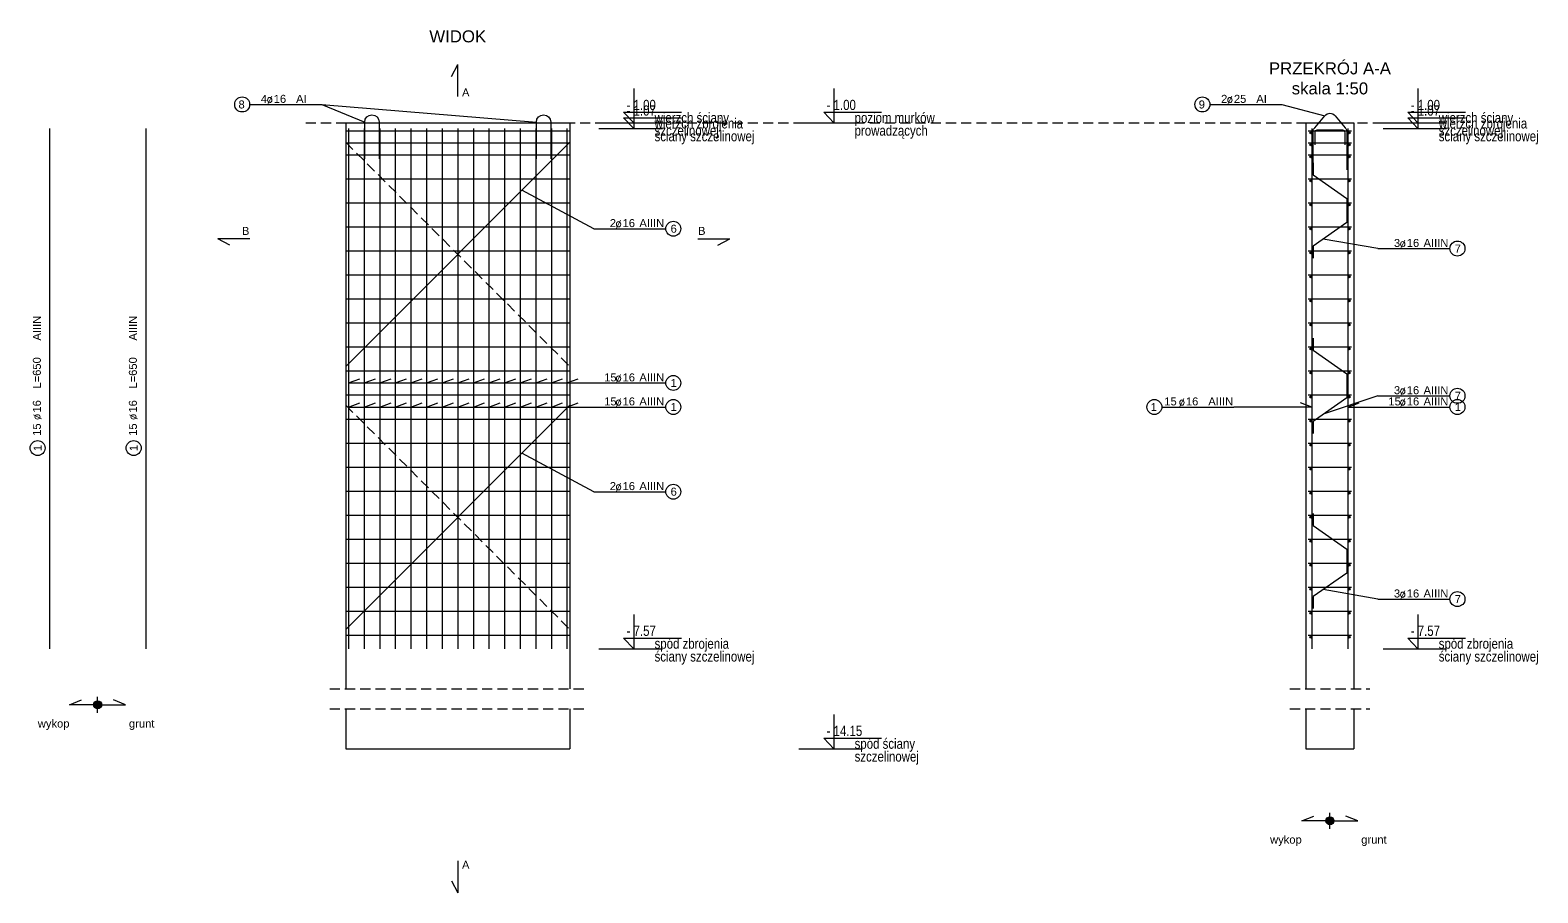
# Model space of a CAD drawing. Extents: x -5033 to 9347, y -16423 to -2430.
# Drawn here: x -1394 to 490, y -10573 to -9495 of the extents above; entities that cross this region are included whole.
import ezdxf
from ezdxf.enums import TextEntityAlignment as Align

# ---------------------------------------------------------------- set-up
doc = ezdxf.new("R2010")
doc.units = 0
doc.header["$MEASUREMENT"] = 0
doc.linetypes.add('DASHED', pattern=[19.05, 12.7, -6.35])
for name, color, linetype in [('__SOL-KOTY_WYSOKOSCIOWE', 4, 'CONTINUOUS'), ('__SOL-OPISY', 4, 'CONTINUOUS'), ('__SOL-PRZERYWANA', 253, 'DASHED'), ('__SOL-WIDOK', 4, 'CONTINUOUS'), ('__SOL-ZBROJENIE', 3, 'CONTINUOUS')]:
    doc.layers.add(name, color=color, linetype=linetype)
doc.styles.add('ARIAL', font='arial.ttf', dxfattribs={"height": 2.5})
doc.styles.add('SIMPLEX', font='SIMPLEX.SHX', dxfattribs={"width": 0.8})
doc.styles.get("Standard").update_dxf_attribs({"font": 'arial.ttf'})

# ---------------------------------------------------------------- blocks, each defined once
blk = doc.blocks.new('OPIS_PRET_BEZ_LINII')
at = {"layer": '__SOL-OPISY'}
blk.add_circle((25.7, 0), 9.36, dxfattribs=at)
at = {"layer": '__SOL-OPISY', "style": 'SIMPLEX', "width": 0.9}
blk.add_text(' %%c ', height=10, dxfattribs=at).set_placement((64.7, -4.8), align=Align.CENTER)
at = {"layer": '__SOL-OPISY', "style": 'ARIAL', "width": 0.8}
blk.add_attdef('NUMER', text='', height=10, dxfattribs=at).set_placement((25.7, 0), align=Align.MIDDLE)
blk.add_attdef('ILOSC', text='', height=10, dxfattribs=at).set_placement((56.9, -5.1), align=Align.RIGHT)
for tag, p in [('SREDNICA', (71, -5.1)), ('DLUGOSC', (95.1, -5.2)), ('STAL', (144.7, -5.2))]:
    blk.add_attdef(tag, p, '', height=10, dxfattribs=at)
blk = doc.blocks.new('OPIS_PRAWY')
at = {"layer": '__SOL-OPISY'}
blk.add_line((0, 0), (90, 0), dxfattribs=at)
blk.add_circle((99.4, 0), 9.36, dxfattribs=at)
at = {"layer": '__SOL-OPISY', "style": 'SIMPLEX', "width": 0.9}
blk.add_text(' %%c ', height=10, dxfattribs=at).set_placement((20.9, 0.5))
at = {"layer": '__SOL-OPISY', "style": 'ARIAL', "width": 0.8}
blk.add_attdef('ILOSC', text='', height=10, dxfattribs=at).set_placement((27.1, 0.1), align=Align.RIGHT)
for tag, p in [('SREDNICA', (35.4, 0.1)), ('STAL', (58.4, 0.5))]:
    blk.add_attdef(tag, p, '', height=10, dxfattribs=at)
for tag, p in [('NUMER', (99.4, 0)), ('DLUGOSC', (52.8, -6.1))]:
    blk.add_attdef(tag, text='', height=10, dxfattribs=at).set_placement(p, align=Align.MIDDLE)
blk = doc.blocks.new('OPIS_LEWY')
at = {"layer": '__SOL-OPISY'}
blk.add_line((-90, 0), (0, 0), dxfattribs=at)
blk.add_circle((-99.4, 0), 9.36, dxfattribs=at)
at = {"layer": '__SOL-OPISY', "style": 'SIMPLEX', "width": 0.9}
blk.add_text(' %%c ', height=10, dxfattribs=at).set_placement((-75, 0.5))
at = {"layer": '__SOL-OPISY', "style": 'ARIAL', "width": 0.8}
for tag, p in [('NUMER', (-99.4, 0)), ('DLUGOSC', (-58.9, -6.6))]:
    blk.add_attdef(tag, text='', height=10, dxfattribs=at).set_placement(p, align=Align.MIDDLE)
blk.add_attdef('ILOSC', text='', height=10, dxfattribs=at).set_placement((-74, 0.1), align=Align.RIGHT)
for tag, p in [('SREDNICA', (-65.8, 0.1)), ('STAL', (-42.7, 0.3))]:
    blk.add_attdef(tag, p, '', height=10, dxfattribs=at)
blk = doc.blocks.new('KOTA')
at = {"layer": '__SOL-KOTY_WYSOKOSCIOWE'}
for p, q in [((0, 33.4), (0, 0)), ((-34, 0), (28, 0)), ((0, 0), (-9.9, 10.4)), ((-9.9, 10.4), (46.5, 10.4))]:
    blk.add_line(p, q, dxfattribs=at)
at = {"layer": '__SOL-KOTY_WYSOKOSCIOWE', "style": 'ARIAL', "width": 0.8}
blk.add_attdef('RZEDNA', (500.5, 15.9), '', height=10.4, dxfattribs=at)

msp = doc.modelspace()

# ---------------------------------------------------------------- hatches: boundary and pattern name
at = {"layer": '__SOL-OPISY'}
for points in [[(-1305, -10338, 1), (-1315, -10338, 1)], [(235, -10483, 1), (225, -10483, 1)]]:
    msp.add_hatch(color=256, dxfattribs=at).paths.add_polyline_path(points)
at = {"layer": '__SOL-ZBROJENIE'}
for points in [[(207.2, -9623.5, 1), (204.8, -9623.5, 1)], [(255.2, -9623.5, 1), (252.8, -9623.5, 1)], [(207.2, -9638.5, 1), (204.8, -9638.5, 1)], [(255.2, -9638.5, 1), (252.8, -9638.5, 1)], [(207.2, -9653.5, 1), (204.8, -9653.5, 1)], [(255.2, -9653.5, 1), (252.8, -9653.5, 1)], [(207.2, -9683.5, 1), (204.8, -9683.5, 1)], [(255.2, -9683.5, 1), (252.8, -9683.5, 1)], [(207.2, -9713.5, 1), (204.8, -9713.5, 1)], [(255.2, -9713.5, 1), (252.8, -9713.5, 1)], [(207.2, -9743.5, 1), (204.8, -9743.5, 1)], [(255.2, -9743.5, 1), (252.8, -9743.5, 1)], [(207.2, -9773.5, 1), (204.8, -9773.5, 1)], [(255.2, -9773.5, 1), (252.8, -9773.5, 1)], [(207.2, -9803.5, 1), (204.8, -9803.5, 1)], [(255.2, -9803.5, 1), (252.8, -9803.5, 1)], [(207.2, -9833.5, 1), (204.8, -9833.5, 1)], [(255.2, -9833.5, 1), (252.8, -9833.5, 1)], [(207.2, -9863.5, 1), (204.8, -9863.5, 1)], [(255.2, -9863.5, 1), (252.8, -9863.5, 1)], [(207.2, -9893.5, 1), (204.8, -9893.5, 1)], [(255.2, -9893.5, 1), (252.8, -9893.5, 1)], [(207.2, -9923.5, 1), (204.8, -9923.5, 1)], [(255.2, -9923.5, 1), (252.8, -9923.5, 1)], [(207.2, -9953.5, 1), (204.8, -9953.5, 1)], [(255.2, -9953.5, 1), (252.8, -9953.5, 1)], [(207.2, -9983.5, 1), (204.8, -9983.5, 1)], [(255.2, -9983.5, 1), (252.8, -9983.5, 1)], [(207.2, -10013.5, 1), (204.8, -10013.5, 1)], [(255.2, -10013.5, 1), (252.8, -10013.5, 1)], [(207.2, -10043.5, 1), (204.8, -10043.5, 1)], [(255.2, -10043.5, 1), (252.8, -10043.5, 1)], [(207.2, -10073.5, 1), (204.8, -10073.5, 1)], [(255.2, -10073.5, 1), (252.8, -10073.5, 1)], [(207.2, -10103.5, 1), (204.8, -10103.5, 1)], [(255.2, -10103.5, 1), (252.8, -10103.5, 1)], [(207.2, -10133.5, 1), (204.8, -10133.5, 1)], [(255.2, -10133.5, 1), (252.8, -10133.5, 1)], [(207.2, -10163.5, 1), (204.8, -10163.5, 1)], [(255.2, -10163.5, 1), (252.8, -10163.5, 1)], [(207.2, -10193.5, 1), (204.8, -10193.5, 1)], [(255.2, -10193.5, 1), (252.8, -10193.5, 1)], [(207.2, -10223.5, 1), (204.8, -10223.5, 1)], [(255.2, -10223.5, 1), (252.8, -10223.5, 1)], [(207.2, -10253.5, 1), (204.8, -10253.5, 1)], [(255.2, -10253.5, 1), (252.8, -10253.5, 1)]]:
    msp.add_hatch(color=256, dxfattribs=at).paths.add_polyline_path(points)

# ---------------------------------------------------------------- linework, layer by layer
at = {"layer": '__SOL-OPISY'}
for p, q in [((-868, -9553), (-860, -9538)), ((-860, -9578), (-860, -9538)), ((-1030, -9588), (-976.25, -9610)), ((-1030, -9588), (-761.75, -9610)), ((170, -9588), (223.5, -9602.22)), ((-690, -9743.25), (-780, -9695.25)), ((-1120, -9756), (-1160, -9756)), ((-1145, -9764), (-1160, -9756)), ((-560, -9756), (-520, -9756)), ((-535, -9764), (-520, -9756)), ((290, -9768.03), (221.52, -9756.14)), ((-996.5, -9936), (-982.4, -9930.87)), ((-996.5, -9936), (-690, -9936)), ((-977, -9936), (-962.9, -9930.87)), ((-957.5, -9936), (-943.4, -9930.87)), ((-938, -9936), (-923.9, -9930.87)), ((-918.5, -9936), (-904.4, -9930.87)), ((-899, -9936), (-884.9, -9930.87)), ((-879.5, -9936), (-865.4, -9930.87)), ((-860, -9936), (-845.9, -9930.87)), ((-840.5, -9936), (-826.4, -9930.87)), ((-821, -9936), (-806.9, -9930.87)), ((-801.5, -9936), (-787.4, -9930.87)), ((-782, -9936), (-767.9, -9930.87)), ((-762.5, -9936), (-748.4, -9930.87)), ((-743, -9936), (-728.9, -9930.87)), ((-723.5, -9936), (-709.4, -9930.87)), ((-996.5, -9966), (-982.4, -9960.87)), ((-996.5, -9966), (-690, -9966)), ((-977, -9966), (-962.9, -9960.87)), ((-957.5, -9966), (-943.4, -9960.87)), ((-938, -9966), (-923.9, -9960.87)), ((-918.5, -9966), (-904.4, -9960.87)), ((-899, -9966), (-884.9, -9960.87)), ((-879.5, -9966), (-865.4, -9960.87)), ((-860, -9966), (-845.9, -9960.87)), ((-840.5, -9966), (-826.4, -9960.87)), ((-821, -9966), (-806.9, -9960.87)), ((-801.5, -9966), (-787.4, -9960.87)), ((-782, -9966), (-767.9, -9960.87)), ((-762.5, -9966), (-748.4, -9960.87)), ((-743, -9966), (-728.9, -9960.87)), ((-723.5, -9966), (-709.4, -9960.87)), ((207.5, -9966), (110, -9966)), ((207.5, -9966), (193.41, -9960.87)), ((290, -9952.03), (221.52, -9975.14)), ((252.5, -9966), (266.6, -9960.87)), ((252.5, -9966), (290, -9966)), ((-690, -10071.8), (-780, -10023.8)), ((290, -10206), (221.52, -10194.1)), ((-1345, -10338), (-1330, -10332)), ((-1310, -10338), (-1345, -10338)), ((-1310, -10348), (-1310, -10328)), ((-1310, -10338), (-1275, -10338)), ((-1275, -10338), (-1290, -10332)), ((230, -10493), (230, -10473)), ((195, -10483), (210, -10477)), ((230, -10483), (195, -10483)), ((230, -10483), (265, -10483)), ((265, -10483), (250, -10477)), ((-860, -10533), (-860, -10573)), ((-868, -10558), (-860, -10573))]:
    msp.add_line(p, q, dxfattribs=at)
for centre in [(-1310, -10338), (230, -10483)]:
    msp.add_circle(centre, 5, dxfattribs=at)
at = {"layer": '__SOL-PRZERYWANA'}
for p, q in [((-1050, -9611), (310, -9611)), ((-1020, -10318), (-700, -10318)), ((180, -10318), (280, -10318)), ((-1020, -10343), (-700, -10343)), ((180, -10343), (280, -10343))]:
    msp.add_line(p, q, dxfattribs=at)
for points in [[(-1000, -9615.25), (-1000, -9635.25), (-720, -9915.25), (-720, -9935.25)], [(-1000, -9943.75), (-1000, -9963.75), (-720, -10243.8), (-720, -10263.8)]]:
    msp.add_lwpolyline(points, dxfattribs=at)
at = {"layer": '__SOL-WIDOK'}
for p, q in [((-1000, -9611), (-1000, -10318)), ((-1000, -9611), (-720, -9611)), ((-720, -9611), (-720, -10318)), ((200, -9611), (200, -10318)), ((200, -9611), (260, -9611)), ((260, -9611), (260, -10318)), ((-1000, -10343), (-1000, -10393)), ((-720, -10343), (-720, -10393)), ((200, -10343), (200, -10393)), ((260, -10343), (260, -10393)), ((-1000, -10393), (-720, -10393)), ((200, -10393), (260, -10393))]:
    msp.add_line(p, q, dxfattribs=at)
at = {"layer": '__SOL-ZBROJENIE'}
for p, q in [((-1370, -9618), (-1370, -10268)), ((-1250, -9618), (-1250, -10268)), ((-1000, -9621), (-720, -9621)), ((-996.5, -9618), (-996.5, -10268)), ((-977, -9618), (-977, -10268)), ((-957.5, -9618), (-957.5, -10268)), ((-938, -9618), (-938, -10268)), ((-918.5, -9618), (-918.5, -10268)), ((-899, -9618), (-899, -10268)), ((-879.5, -9618), (-879.5, -10268)), ((-860, -9618), (-860, -10268)), ((-840.5, -9618), (-840.5, -10268)), ((-821, -9618), (-821, -10268)), ((-801.5, -9618), (-801.5, -10268)), ((-782, -9618), (-782, -10268)), ((-762.5, -9618), (-762.5, -10268)), ((-743, -9618), (-743, -10268)), ((-723.5, -9618), (-723.5, -10268)), ((203, -9621), (257, -9621)), ((207.5, -9618), (207.5, -10268)), ((252.5, -9618), (252.5, -10268)), ((-1000, -9636), (-720, -9636)), ((203, -9636), (257, -9636)), ((-1000, -9651), (-720, -9651)), ((203, -9651), (257, -9651)), ((-1000, -9681), (-720, -9681)), ((203, -9681), (257, -9681)), ((-1000, -9711), (-720, -9711)), ((203, -9711), (257, -9711)), ((-1000, -9741), (-720, -9741)), ((203, -9741), (257, -9741)), ((-1000, -9771), (-720, -9771)), ((203, -9771), (257, -9771)), ((-1000, -9801), (-720, -9801)), ((203, -9801), (257, -9801)), ((-1000, -9831), (-720, -9831)), ((203, -9831), (257, -9831)), ((-1000, -9861), (-720, -9861)), ((203, -9861), (257, -9861)), ((-1000, -9891), (-720, -9891)), ((203, -9891), (257, -9891)), ((-1000, -9921), (-720, -9921)), ((203, -9921), (257, -9921)), ((-1000, -9951), (-720, -9951)), ((203, -9951), (257, -9951)), ((-1000, -9981), (-720, -9981)), ((203, -9981), (257, -9981)), ((-1000, -10011), (-720, -10011)), ((203, -10011), (257, -10011)), ((-1000, -10041), (-720, -10041)), ((203, -10041), (257, -10041)), ((-1000, -10071), (-720, -10071)), ((203, -10071), (257, -10071)), ((-1000, -10101), (-720, -10101)), ((203, -10101), (257, -10101)), ((-1000, -10131), (-720, -10131)), ((203, -10131), (257, -10131)), ((-1000, -10161), (-720, -10161)), ((203, -10161), (257, -10161)), ((-1000, -10191), (-720, -10191)), ((203, -10191), (257, -10191)), ((-1000, -10221), (-720, -10221)), ((203, -10221), (257, -10221)), ((-1000, -10251), (-720, -10251)), ((203, -10251), (257, -10251))]:
    msp.add_line(p, q, dxfattribs=at)
for points in [[(-976.25, -9655.86), (-976.25, -9610, -1), (-958.25, -9610), (-958.25, -9655.86)], [(-761.75, -9655.86), (-761.75, -9610, -1), (-743.75, -9610), (-743.75, -9655.86)], [(209, -9669.5), (209, -9621, -0.22), (211, -9617.12), (223.5, -9602.22, -0.5), (236.5, -9602.22), (249, -9617.12, -0.22), (251, -9621), (251, -9669.5)], [(211.5, -9638.5), (211.5, -9623.5, -0.48), (215.5, -9619.5), (244.5, -9619.5, -0.48), (248.5, -9623.5), (248.5, -9638.5)]]:
    msp.add_lwpolyline(points, format="xyb", dxfattribs=at)
for points in [[(-720, -9615.25), (-720, -9635.25), (-1000, -9915.25), (-1000, -9935.25)], [(209, -9661.09), (209, -9676.09), (251, -9705.5), (251, -9735.5), (209, -9764.91), (209, -9779.91)], [(209, -9880.09), (209, -9895.09), (251, -9924.5), (251, -9954.5), (209, -9983.91), (209, -9998.91)], [(-720, -9943.75), (-720, -9963.75), (-1000, -10243.8), (-1000, -10263.8)], [(209, -10099.1), (209, -10114.1), (251, -10143.5), (251, -10173.5), (209, -10202.9), (209, -10217.9)]]:
    msp.add_lwpolyline(points, dxfattribs=at)
for centre in [(206, -9623.5), (254, -9623.5), (206, -9638.5), (254, -9638.5), (206, -9653.5), (254, -9653.5), (206, -9683.5), (254, -9683.5), (206, -9713.5), (254, -9713.5), (206, -9743.5), (254, -9743.5), (206, -9773.5), (254, -9773.5), (206, -9803.5), (254, -9803.5), (206, -9833.5), (254, -9833.5), (206, -9863.5), (254, -9863.5), (206, -9893.5), (254, -9893.5), (206, -9923.5), (254, -9923.5), (206, -9953.5), (254, -9953.5), (206, -9983.5), (254, -9983.5), (206, -10013.5), (254, -10013.5), (206, -10043.5), (254, -10043.5), (206, -10073.5), (254, -10073.5), (206, -10103.5), (254, -10103.5), (206, -10133.5), (254, -10133.5), (206, -10163.5), (254, -10163.5), (206, -10193.5), (254, -10193.5), (206, -10223.5), (254, -10223.5), (206, -10253.5), (254, -10253.5)]:
    msp.add_circle(centre, 1.2, dxfattribs=at)

# ---------------------------------------------------------------- block references
at = {"layer": '__SOL-KOTY_WYSOKOSCIOWE'}
ref = msp.add_blockref('KOTA', (-640, -9611), dxfattribs=dict(at, xscale=1.28, yscale=1.28, zscale=1.28))
ref.add_attrib('RZEDNA', '- 1.00', (-649, -9595), dxfattribs={"height": 12.8, "style": 'ARIAL', "width": 0.8})
ref.add_attrib('OPIS1', 'wierzch ściany', (-614, -9611), dxfattribs={"height": 12.8, "style": 'ARIAL', "width": 0.8})
ref.add_attrib('OPIS2', 'szczelinowej', (-614, -9627), dxfattribs={"height": 12.8, "style": 'ARIAL', "width": 0.8})
ref = msp.add_blockref('KOTA', (-390, -9611), dxfattribs=dict(at, xscale=1.28, yscale=1.28, zscale=1.28))
ref.add_attrib('RZEDNA', '- 1.00', (-399, -9595), dxfattribs={"height": 12.8, "style": 'ARIAL', "width": 0.8})
ref.add_attrib('OPIS1', 'poziom murków', (-364, -9611), dxfattribs={"height": 12.8, "style": 'ARIAL', "width": 0.8})
ref.add_attrib('OPIS2', 'prowadzących', (-364, -9627), dxfattribs={"height": 12.8, "style": 'ARIAL', "width": 0.8})
ref = msp.add_blockref('KOTA', (340, -9611), dxfattribs=dict(at, xscale=1.28, yscale=1.28, zscale=1.28))
ref.add_attrib('RZEDNA', '- 1.00', (331, -9595), dxfattribs={"height": 12.8, "style": 'ARIAL', "width": 0.8})
ref.add_attrib('OPIS1', 'wierzch ściany', (366, -9611), dxfattribs={"height": 12.8, "style": 'ARIAL', "width": 0.8})
ref.add_attrib('OPIS2', 'szczelinowej', (366, -9627), dxfattribs={"height": 12.8, "style": 'ARIAL', "width": 0.8})
ref = msp.add_blockref('KOTA', (-640, -9618), dxfattribs=dict(at, xscale=1.28, yscale=1.28, zscale=1.28))
ref.add_attrib('RZEDNA', '- 1.07', (-649, -9602), dxfattribs={"height": 12.8, "style": 'ARIAL', "width": 0.8})
ref.add_attrib('OPIS1', 'wierzch zbrojenia', (-614, -9618), dxfattribs={"height": 12.8, "style": 'ARIAL', "width": 0.8})
ref.add_attrib('OPIS2', 'ściany szczelinowej', (-614, -9634), dxfattribs={"height": 12.8, "style": 'ARIAL', "width": 0.8})
ref = msp.add_blockref('KOTA', (340, -9618), dxfattribs=dict(at, xscale=1.28, yscale=1.28, zscale=1.28))
ref.add_attrib('RZEDNA', '- 1.07', (331, -9602), dxfattribs={"height": 12.8, "style": 'ARIAL', "width": 0.8})
ref.add_attrib('OPIS1', 'wierzch zbrojenia', (366, -9618), dxfattribs={"height": 12.8, "style": 'ARIAL', "width": 0.8})
ref.add_attrib('OPIS2', 'ściany szczelinowej', (366, -9634), dxfattribs={"height": 12.8, "style": 'ARIAL', "width": 0.8})
ref = msp.add_blockref('KOTA', (-640, -10268), dxfattribs=dict(at, xscale=1.28, yscale=1.28, zscale=1.28))
ref.add_attrib('RZEDNA', '- 7.57', (-649, -10252), dxfattribs={"height": 12.8, "style": 'ARIAL', "width": 0.8})
ref.add_attrib('OPIS1', 'spód zbrojenia', (-614, -10268), dxfattribs={"height": 12.8, "style": 'ARIAL', "width": 0.8})
ref.add_attrib('OPIS2', 'ściany szczelinowej', (-614, -10284), dxfattribs={"height": 12.8, "style": 'ARIAL', "width": 0.8})
ref = msp.add_blockref('KOTA', (340, -10268), dxfattribs=dict(at, xscale=1.28, yscale=1.28, zscale=1.28))
ref.add_attrib('RZEDNA', '- 7.57', (331, -10252), dxfattribs={"height": 12.8, "style": 'ARIAL', "width": 0.8})
ref.add_attrib('OPIS1', 'spód zbrojenia', (366, -10268), dxfattribs={"height": 12.8, "style": 'ARIAL', "width": 0.8})
ref.add_attrib('OPIS2', 'ściany szczelinowej', (366, -10284), dxfattribs={"height": 12.8, "style": 'ARIAL', "width": 0.8})
ref = msp.add_blockref('KOTA', (-390, -10393), dxfattribs=dict(at, xscale=1.28, yscale=1.28, zscale=1.28))
ref.add_attrib('RZEDNA', '- 14.15', (-399, -10377), dxfattribs={"height": 12.8, "style": 'ARIAL', "width": 0.8})
ref.add_attrib('OPIS1', 'spód ściany', (-364, -10393), dxfattribs={"height": 12.8, "style": 'ARIAL', "width": 0.8})
ref.add_attrib('OPIS2', 'szczelinowej', (-364, -10409), dxfattribs={"height": 12.8, "style": 'ARIAL', "width": 0.8})
at = {"layer": '__SOL-OPISY'}
ref = msp.add_blockref('OPIS_LEWY', (-1030, -9588), dxfattribs=at)
ref.add_attrib('ILOSC', '4', (-1106, -9586), dxfattribs={"height": 10, "style": 'ARIAL'})
ref.add_attrib('SREDNICA', '16', (-1090, -9586), dxfattribs={"height": 10, "style": 'ARIAL'})
ref.add_attrib('STAL', 'AI', (-1062, -9586), dxfattribs={"height": 10, "style": 'ARIAL'})
ref.add_attrib('NUMER', '8', (-1134, -9593), dxfattribs={"height": 10, "style": 'ARIAL'})
ref = msp.add_blockref('OPIS_LEWY', (170, -9588), dxfattribs=at)
ref.add_attrib('ILOSC', '2', (94, -9586), dxfattribs={"height": 10, "style": 'ARIAL'})
ref.add_attrib('SREDNICA', '25', (110, -9586), dxfattribs={"height": 10, "style": 'ARIAL'})
ref.add_attrib('STAL', 'AI', (138, -9586), dxfattribs={"height": 10, "style": 'ARIAL'})
ref.add_attrib('NUMER', '9', (66, -9593), dxfattribs={"height": 10, "style": 'ARIAL'})
ref = msp.add_blockref('OPIS_PRAWY', (-690, -9743.25), dxfattribs=at)
ref.add_attrib('ILOSC', '2', (-670, -9741.25), dxfattribs={"height": 10, "style": 'ARIAL'})
ref.add_attrib('SREDNICA', '16', (-654, -9741.25), dxfattribs={"height": 10, "style": 'ARIAL'})
ref.add_attrib('STAL', 'AIIIN', (-633, -9741.25), dxfattribs={"height": 10, "style": 'ARIAL'})
ref.add_attrib('NUMER', '6', (-594, -9748.25), dxfattribs={"height": 10, "style": 'ARIAL'})
ref = msp.add_blockref('OPIS_PRAWY', (290, -9768.03), dxfattribs=at)
ref.add_attrib('ILOSC', '3', (310, -9766.03), dxfattribs={"height": 10, "style": 'ARIAL'})
ref.add_attrib('SREDNICA', '16', (326, -9766.03), dxfattribs={"height": 10, "style": 'ARIAL'})
ref.add_attrib('STAL', 'AIIIN', (347, -9766.03), dxfattribs={"height": 10, "style": 'ARIAL'})
ref.add_attrib('NUMER', '7', (386, -9773.03), dxfattribs={"height": 10, "style": 'ARIAL'})
ref = msp.add_blockref('OPIS_PRET_BEZ_LINII', (-1385, -10043), dxfattribs=dict(at, rotation=90))
ref.add_attrib('NUMER', '1', (-1380, -10021), dxfattribs={"height": 10, "rotation": 90, "style": 'ARIAL'})
ref.add_attrib('ILOSC', '15', (-1381, -10002), dxfattribs={"height": 10, "rotation": 90, "style": 'ARIAL'})
ref.add_attrib('SREDNICA', '16', (-1381, -9973), dxfattribs={"height": 10, "rotation": 90, "style": 'ARIAL'})
ref.add_attrib('DLUGOSC', 'L=650', (-1381, -9943), dxfattribs={"height": 10, "rotation": 90, "style": 'ARIAL'})
ref.add_attrib('STAL', 'AIIIN', (-1381, -9883), dxfattribs={"height": 10, "rotation": 90, "style": 'ARIAL'})
ref = msp.add_blockref('OPIS_PRET_BEZ_LINII', (-1265, -10043), dxfattribs=dict(at, rotation=90))
ref.add_attrib('NUMER', '1', (-1260, -10021), dxfattribs={"height": 10, "rotation": 90, "style": 'ARIAL'})
ref.add_attrib('ILOSC', '15', (-1261, -10002), dxfattribs={"height": 10, "rotation": 90, "style": 'ARIAL'})
ref.add_attrib('SREDNICA', '16', (-1261, -9973), dxfattribs={"height": 10, "rotation": 90, "style": 'ARIAL'})
ref.add_attrib('DLUGOSC', 'L=650', (-1261, -9943), dxfattribs={"height": 10, "rotation": 90, "style": 'ARIAL'})
ref.add_attrib('STAL', 'AIIIN', (-1261, -9883), dxfattribs={"height": 10, "rotation": 90, "style": 'ARIAL'})
ref = msp.add_blockref('OPIS_PRAWY', (-690, -9936), dxfattribs=at)
ref.add_attrib('ILOSC', '15', (-677, -9934), dxfattribs={"height": 10, "style": 'ARIAL'})
ref.add_attrib('SREDNICA', '16', (-654, -9934), dxfattribs={"height": 10, "style": 'ARIAL'})
ref.add_attrib('STAL', 'AIIIN', (-633, -9934), dxfattribs={"height": 10, "style": 'ARIAL'})
ref.add_attrib('NUMER', '1', (-594, -9941), dxfattribs={"height": 10, "style": 'ARIAL'})
ref = msp.add_blockref('OPIS_PRAWY', (290, -9952.03), dxfattribs=at)
ref.add_attrib('ILOSC', '3', (310, -9950.03), dxfattribs={"height": 10, "style": 'ARIAL'})
ref.add_attrib('SREDNICA', '16', (326, -9950.03), dxfattribs={"height": 10, "style": 'ARIAL'})
ref.add_attrib('STAL', 'AIIIN', (347, -9950.03), dxfattribs={"height": 10, "style": 'ARIAL'})
ref.add_attrib('NUMER', '7', (386, -9957.03), dxfattribs={"height": 10, "style": 'ARIAL'})
ref = msp.add_blockref('OPIS_PRAWY', (-690, -9966), dxfattribs=at)
ref.add_attrib('ILOSC', '15', (-677, -9964), dxfattribs={"height": 10, "style": 'ARIAL'})
ref.add_attrib('SREDNICA', '16', (-654, -9964), dxfattribs={"height": 10, "style": 'ARIAL'})
ref.add_attrib('STAL', 'AIIIN', (-633, -9964), dxfattribs={"height": 10, "style": 'ARIAL'})
ref.add_attrib('NUMER', '1', (-594, -9971), dxfattribs={"height": 10, "style": 'ARIAL'})
ref = msp.add_blockref('OPIS_LEWY', (110, -9966), dxfattribs=at)
ref.add_attrib('ILOSC', '15', (23, -9964), dxfattribs={"height": 10, "style": 'ARIAL'})
ref.add_attrib('SREDNICA', '16', (50, -9964), dxfattribs={"height": 10, "style": 'ARIAL'})
ref.add_attrib('STAL', 'AIIIN', (78, -9964), dxfattribs={"height": 10, "style": 'ARIAL'})
ref.add_attrib('NUMER', '1', (6, -9971), dxfattribs={"height": 10, "style": 'ARIAL'})
ref = msp.add_blockref('OPIS_PRAWY', (290, -9966), dxfattribs=at)
ref.add_attrib('ILOSC', '15', (303, -9964), dxfattribs={"height": 10, "style": 'ARIAL'})
ref.add_attrib('SREDNICA', '16', (326, -9964), dxfattribs={"height": 10, "style": 'ARIAL'})
ref.add_attrib('STAL', 'AIIIN', (347, -9964), dxfattribs={"height": 10, "style": 'ARIAL'})
ref.add_attrib('NUMER', '1', (386, -9971), dxfattribs={"height": 10, "style": 'ARIAL'})
ref = msp.add_blockref('OPIS_PRAWY', (-690, -10071.8), dxfattribs=at)
ref.add_attrib('ILOSC', '2', (-670, -10069.8), dxfattribs={"height": 10, "style": 'ARIAL'})
ref.add_attrib('SREDNICA', '16', (-654, -10069.8), dxfattribs={"height": 10, "style": 'ARIAL'})
ref.add_attrib('STAL', 'AIIIN', (-633, -10069.8), dxfattribs={"height": 10, "style": 'ARIAL'})
ref.add_attrib('NUMER', '6', (-594, -10076.8), dxfattribs={"height": 10, "style": 'ARIAL'})
ref = msp.add_blockref('OPIS_PRAWY', (290, -10206), dxfattribs=at)
ref.add_attrib('ILOSC', '3', (310, -10204), dxfattribs={"height": 10, "style": 'ARIAL'})
ref.add_attrib('SREDNICA', '16', (326, -10204), dxfattribs={"height": 10, "style": 'ARIAL'})
ref.add_attrib('STAL', 'AIIIN', (347, -10204), dxfattribs={"height": 10, "style": 'ARIAL'})
ref.add_attrib('NUMER', '7', (386, -10211), dxfattribs={"height": 10, "style": 'ARIAL'})

# ---------------------------------------------------------------- texts
at = {"layer": '__SOL-OPISY', "width": 2500, "attachment_point": 5}
for s, insert, char_height in [('\\P\\PWIDOK\\P', (-860, -9478), 15), ('\\P\\P\\PPRZEKRÓJ A-A\\Pskala 1:50\\P', (230, -9518), 15), ('A\\P', (-850, -9573), 10), ('B\\P', (-1125, -9746), 10), ('B\\P', (-555, -9746), 10), ('wykop\\P', (-1365, -10363), 10), ('grunt\\P', (-1255, -10363), 10), ('wykop\\P', (175, -10508), 10), ('grunt\\P', (285, -10508), 10), ('A\\P', (-850, -10538), 10)]:
    msp.add_mtext(s, dxfattribs=dict(at, insert=insert, char_height=char_height))

doc.saveas('drawing.dxf')
